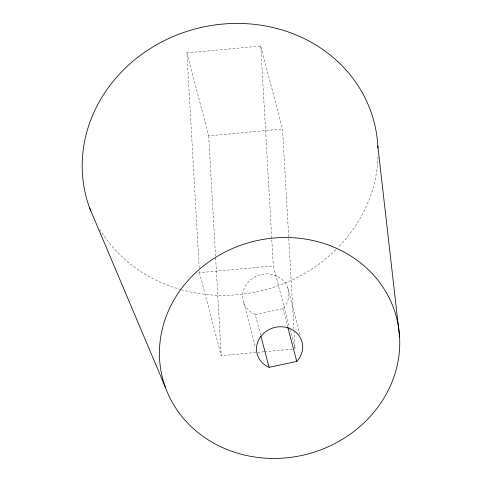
<?xml version="1.0" encoding="UTF-8"?>
<svg xmlns="http://www.w3.org/2000/svg" width="482" height="482" viewBox="0 0 482 482"><rect width="100%" height="100%" fill="white"/><g stroke="black" fill="none" stroke-linecap="round" stroke-linejoin="round"><path stroke-width="0.36" stroke-dasharray="2.41 1.81" d="M255.237 314.541L282.904 308.625A23.244 21.1 -14.7 0 0 279.644 277.62A23.244 21.1 -14.7 0 0 246.133 284.784A23.244 21.1 -14.7 0 0 255.237 314.541L260.551 334.797M199.205 268.185L186.902 52.851L260.756 46.079L282.524 129.062L293.93 328.64M186.902 52.851L208.67 135.84L282.524 129.062M199.373 271.185L199.464 272.685L273.312 265.913L289.736 328.513M199.464 272.685L221.232 355.668L263.756 351.77M264.498 351.703L295.086 348.896L294.098 331.64M287.712 287.658L300.238 335.406M289.929 329.242L295.086 348.896M282.904 308.625L287.652 326.712M243.753 302.69L255.52 347.54M260.756 46.079L273.312 265.913M208.67 135.84L221.232 355.668M377.954 156.903A148.751 135.032 -14.7 0 1 337.978 247.585M335.888 249.682A148.751 135.032 -14.7 0 1 181.804 289.851M181.087 289.652A148.751 135.032 -14.7 0 1 99.907 229.498"/><path stroke-width="0.72" d="M269.095 367.35L296.761 361.434A23.244 21.1 -14.7 0 0 293.496 330.429A23.244 21.1 -14.7 0 0 259.991 337.593A23.244 21.1 -14.7 0 0 269.095 367.35L260.931 336.243M89.435 207.483L165.29 387.064M287.838 327.435L296.761 361.434M377.816 145.835L399.596 336.972A120.862 109.715 -14.7 0 1 225.022 448.676A120.862 109.715 -14.7 0 1 214.141 258.298A120.862 109.715 -14.7 0 1 399.596 336.972M90.724 210.905A148.751 135.032 -14.7 0 1 202.38 27.197A148.751 135.032 -14.7 0 1 377.918 148.028"/></g></svg>
